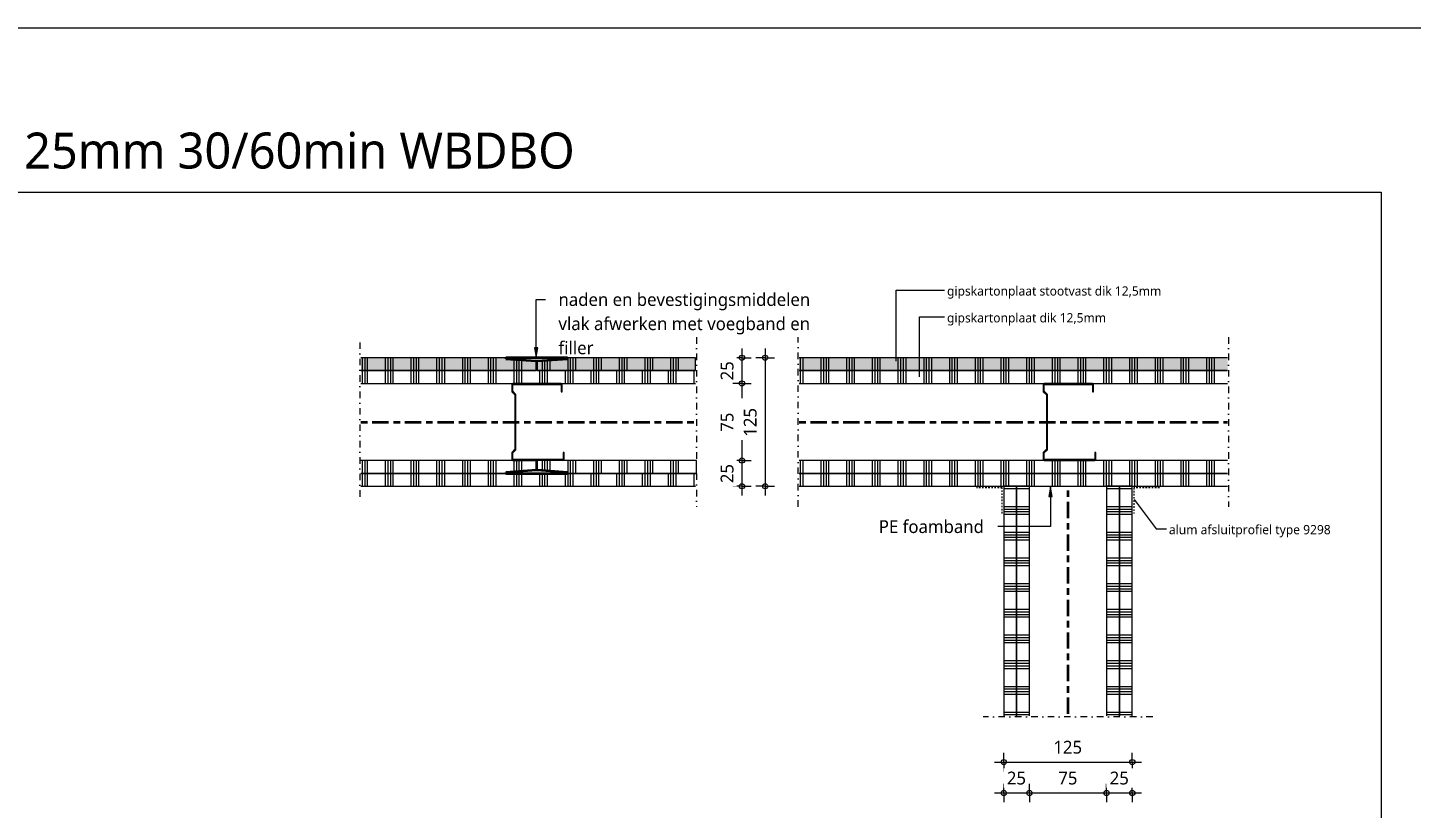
# Model space of a CAD drawing. Header units: millimetres. Extents: x -617 to 12931, y -7813 to -1363.
# Drawn here: x 144 to 1490, y -3608 to -2848 of the extents above; entities that cross this region are included whole.
import ezdxf

# ---------------------------------------------------------------- set-up
doc = ezdxf.new("R2010")
doc.units = ezdxf.units.MM
for name, pattern in [('Center', [31.75, 6.35, -4.7625, 15.875, -4.7625]), ('Dash dot', [15.875, 6.35, -4.7625, 0, -4.7625]), ('Streep 1_5', [3, 1.5, -1.5])]:
    doc.linetypes.add(name, pattern=pattern)
for name, color, linetype, lineweight in [('A-ANNO-DIMS', 211, 'Continuous', 13), ('A-ANNO-DIMS-5', 211, 'Continuous', 13), ('A-ANNO-IDEN', 131, 'Continuous', 18), ('A-DETL', 90, 'Continuous', 13), ('A-DETL-CNTR', 5, 'Center', 35), ('A-DETL-GENF', 92, 'Continuous', 18), ('G-ANNO-TEXT', 231, 'Continuous', 13)]:
    doc.layers.add(name, color=color, linetype=linetype, lineweight=lineweight)
doc.styles.add('Segoe UI_2', font='segoeui.ttf', dxfattribs={"height": 9})
doc.styles.add('Segoe UI_3', font='segoeui.ttf', dxfattribs={"height": 12.5})
doc.styles.add('Segoe UI_6', font='segoeui.ttf', dxfattribs={"height": 35})
doc.dimstyles.new('2_5_mm', dxfattribs={"dimscale": 304.8, "dimtxt": 13.092049, "dimasz": 0.016404, "dimexe": 0.029528, "dimexo": 0.0625, "dimgap": 0.014764, "dimtad": 1, "dimdec": 0, "dimzin": 0, "dimdsep": 46, "dimtxsty": 'Segoe UI_3', "dimblk1": 'DOTBLANK', "dimblk2": 'DOTBLANK', "dimsah": 1, "dimcen": 0.09, "dimdle": 0.029528, "dimazin": 0, "dimtfac": 1, "dimtdec": 4, "dimtix": 1, "dimtmove": 0, "dimatfit": 3, "dimfxl": 0.029528, "dimfxlon": 1, "dimtvp": 1, "dimtfill": 1, "dimtolj": 1, "dimtzin": 0, "dimarcsym": 2})

# ---------------------------------------------------------------- blocks, each defined once
blk = doc.blocks.new('40  gipsplaat - D12_5-2957463-22_1 Principedetails metalstud')
at = {"layer": 'A-DETL-GENF', "lineweight": 13}
h = blk.add_hatch(dxfattribs=at)
h.set_pattern_fill('FP_85', color=256, style=0, pattern_type=2)
h.set_pattern_definition([(90, (-457.457, 3194.31), (-25, 1e-15), []), (90, (-454.957, 3194.31), (-25, 1e-15), []), (90, (-452.457, 3194.31), (-25, 1e-15), []), (90, (-449.957, 3194.31), (-25, 1e-15), [])])
h.paths.add_polyline_path([(1, 0), (326.5, 0), (326.5, 12.5), (1, 12.5)])
at = {"layer": 'A-DETL-GENF'}
for p, q in [((171.5, 12.5), (1, 12.5)), ((1, 0), (148.7, 0)), ((1, 0), (148.7, 0)), ((148.7, 0), (187.7, 0)), ((172.5, 12.5), (171.5, 12.5)), ((172.5, 12.5), (171.5, 12.5)), ((326.4, 12.5), (172.5, 12.5)), ((187.7, 0), (195.7, 0)), ((195.7, 0), (326.5, 0)), ((195.7, 0), (326.5, 0)), ((326.5, 12.5), (326.4, 12.5)), ((326.5, 12.5), (326.4, 12.5))]:
    blk.add_line(p, q, dxfattribs=at)
blk = doc.blocks.new('40  gipsplaat - stootvast D12_5-2957464-22_1 Principedetails metalstud')
at = {"layer": 'A-DETL-GENF'}
blk.add_hatch(color=256, dxfattribs=at).paths.add_polyline_path([(1, 0), (171.5, 0), (171.5, 9.5), (142, 11.5), (142, 12.5), (1, 12.5), (1, 9.5)])
at = {"layer": 'A-DETL-GENF', "lineweight": 13}
h = blk.add_hatch(dxfattribs=at)
h.set_pattern_fill('FP_86', color=256, style=0, pattern_type=2)
h.set_pattern_definition([(90, (-457.457, 3181.81), (-25, 1e-15), []), (90, (-454.957, 3181.81), (-25, 1e-15), []), (90, (-452.457, 3181.81), (-25, 1e-15), []), (90, (-449.957, 3181.81), (-25, 1e-15), [])])
h.paths.add_polyline_path([(1, 0), (171.5, 0), (171.5, 9.5), (142, 11.5), (142, 12.5), (1, 12.5), (1, 9.5)])
at = {"layer": 'A-DETL-GENF'}
for p, q in [((142, 12.5), (1, 12.5)), ((142, 12.5), (1, 12.5)), ((1, 0), (171.5, 0)), ((1, 0), (171.5, 0)), ((171.5, 0), (171.5, 9.5)), ((171.5, 0), (171.5, 9.5))]:
    blk.add_line(p, q, dxfattribs=at)
blk = doc.blocks.new('40  gipsplaat - D12_5-2957465-22_1 Principedetails metalstud')
at = {"layer": 'A-DETL-GENF', "lineweight": 13}
h = blk.add_hatch(dxfattribs=at)
h.set_pattern_fill('FP_87', color=256, style=0, pattern_type=2)
h.set_pattern_definition([(90, (-457.457, 3269.31), (-25, 1e-15), []), (90, (-454.957, 3269.31), (-25, 1e-15), []), (90, (-452.457, 3269.31), (-25, 1e-15), []), (90, (-449.957, 3269.31), (-25, 1e-15), [])])
h.paths.add_polyline_path([(1, -12.5), (142, -12.5), (142, -11.5), (171.5, -9.5), (171.5, 0), (1, 0), (1, -9.5)])
at = {"layer": 'A-DETL-GENF'}
for p, q in [((148.75, 0), (1, 0)), ((148.75, 0), (1, 0)), ((171.5, 0), (148.75, 0)), ((171.5, -9.5), (171.5, 0)), ((171.5, -9.5), (171.5, 0)), ((1, -12.5), (142, -12.5)), ((142, -12.5), (171.5, -12.5))]:
    blk.add_line(p, q, dxfattribs=at)
blk = doc.blocks.new('40  gipsplaat - D12_5-2957466-22_1 Principedetails metalstud')
at = {"layer": 'A-DETL-GENF', "lineweight": 13}
h = blk.add_hatch(dxfattribs=at)
h.set_pattern_fill('FP_88', color=256, style=0, pattern_type=2)
h.set_pattern_definition([(90, (-457.457, 3281.81), (-25, 1e-15), []), (90, (-454.957, 3281.81), (-25, 1e-15), []), (90, (-452.457, 3281.81), (-25, 1e-15), []), (90, (-449.957, 3281.81), (-25, 1e-15), [])])
h.paths.add_polyline_path([(1, -12.5), (326.5, -12.5), (326.5, 0), (1, 0)])
at = {"layer": 'A-DETL-GENF'}
for p, q in [((142, 0), (1, 0)), ((142, 0), (1, 0)), ((172.5, 0), (142, 0)), ((202, 0), (172.5, 0)), ((326.5, 0), (202, 0)), ((1, -12.5), (326.5, -12.5)), ((1, -12.5), (326.5, -12.5))]:
    blk.add_line(p, q, dxfattribs=at)
blk = doc.blocks.new('40  gipsplaat - D12_5-V73-22_1 Principedetails metalstud')
at = {"layer": 'A-DETL-GENF', "lineweight": 13}
h = blk.add_hatch(dxfattribs=at)
h.set_pattern_fill('FP_97', color=256, style=0, pattern_type=2)
h.set_pattern_definition([(90, (-883.775, 3194.31), (-25, 1e-15), []), (90, (-881.275, 3194.31), (-25, 1e-15), []), (90, (-878.775, 3194.31), (-25, 1e-15), []), (90, (-876.275, 3194.31), (-25, 1e-15), [])])
h.paths.add_polyline_path([(1, 0), (417.7, 0), (417.7, 12.5), (1, 12.5)])
at = {"layer": 'A-DETL-GENF'}
for p, q in [((417.7, 12.5), (1, 12.5)), ((1, 0), (239.4, 0)), ((1, 0), (239.4, 0)), ((239.4, 0), (278.4, 0)), ((278.4, 0), (286.4, 0)), ((286.4, 0), (417.7, 0)), ((286.4, 0), (417.7, 0))]:
    blk.add_line(p, q, dxfattribs=at)
blk = doc.blocks.new('40  gipsplaat - stootvast D12_5-V74-22_1 Principedetails metalstud')
at = {"layer": 'A-DETL-GENF'}
blk.add_hatch(color=256, dxfattribs=at).paths.add_polyline_path([(1, 0), (417.7, 0), (417.7, 12.5), (1, 12.5)])
at = {"layer": 'A-DETL-GENF', "lineweight": 13}
h = blk.add_hatch(dxfattribs=at)
h.set_pattern_fill('FP_98', color=256, style=0, pattern_type=2)
h.set_pattern_definition([(90, (-883.775, 3181.81), (-25, 1e-15), []), (90, (-881.275, 3181.81), (-25, 1e-15), []), (90, (-878.775, 3181.81), (-25, 1e-15), []), (90, (-876.275, 3181.81), (-25, 1e-15), [])])
h.paths.add_polyline_path([(1, 0), (417.7, 0), (417.7, 12.5), (1, 12.5)])
at = {"layer": 'A-DETL-GENF'}
for p, q in [((417.7, 12.5), (1, 12.5)), ((417.7, 12.5), (1, 12.5)), ((1, 0), (417.7, 0)), ((1, 0), (417.7, 0))]:
    blk.add_line(p, q, dxfattribs=at)
blk = doc.blocks.new('40  gipsplaat - D12_5-V75-22_1 Principedetails metalstud')
at = {"layer": 'A-DETL-GENF', "lineweight": 13}
h = blk.add_hatch(dxfattribs=at)
h.set_pattern_fill('FP_99', color=256, style=0, pattern_type=2)
h.set_pattern_definition([(90, (-883.775, 3281.81), (-25, 1e-15), []), (90, (-881.275, 3281.81), (-25, 1e-15), []), (90, (-878.775, 3281.81), (-25, 1e-15), []), (90, (-876.275, 3281.81), (-25, 1e-15), [])])
h.paths.add_polyline_path([(278.4, 0), (417.7, 0), (417.7, 12.5), (1, 12.5), (1, 0), (239.4, 0)])
at = {"layer": 'A-DETL-GENF'}
for p, q in [((239.4, 12.5), (1, 12.5)), ((239.4, 12.5), (1, 12.5)), ((1, 0), (417.7, 0)), ((278.4, 12.5), (239.4, 12.5)), ((288.4, 12.5), (278.4, 12.5)), ((417.7, 12.5), (288.4, 12.5)), ((417.7, 12.5), (288.4, 12.5))]:
    blk.add_line(p, q, dxfattribs=at)
blk = doc.blocks.new('40  gipsplaat - D12_5-V76-22_1 Principedetails metalstud')
at = {"layer": 'A-DETL-GENF', "lineweight": 13}
h = blk.add_hatch(dxfattribs=at)
h.set_pattern_fill('FP_100', color=256, style=0, pattern_type=2)
h.set_pattern_definition([(90, (-883.775, 3294.31), (-25, 1e-15), []), (90, (-881.275, 3294.31), (-25, 1e-15), []), (90, (-878.775, 3294.31), (-25, 1e-15), []), (90, (-876.275, 3294.31), (-25, 1e-15), [])])
h.paths.add_polyline_path([(199.9, 0), (417.7, 0), (417.7, 12.5), (1, 12.5), (1, 0), (26.1, 0)])
at = {"layer": 'A-DETL-GENF'}
for p, q in [((417.7, 12.5), (1, 12.5)), ((417.7, 12.5), (1, 12.5)), ((1, 0), (199.9, 0)), ((1, 0), (199.9, 0)), ((199.9, 0), (224.9, 0)), ((224.9, 0), (299.9, 0)), ((224.9, 0), (299.9, 0)), ((299.9, 0), (324.9, 0)), ((324.9, 0), (417.7, 0)), ((324.9, 0), (417.7, 0))]:
    blk.add_line(p, q, dxfattribs=at)
blk = doc.blocks.new('22 metalstud profiel - 75 mm vert-4394541-22_1 Principedetails metalstud')
at = {"layer": 'A-DETL-GENF'}
blk.add_hatch(color=256, dxfattribs=at).paths.add_polyline_path([(29.5, 0), (26.5, -3), (-26.5, -3), (-29.5, 0), (-36.5, 0), (-37.5, -1), (-37.5, -50), (-36.5, -51), (-29.5, -51), (-29.5, -50), (-36.5, -50), (-36.5, -1), (-29.9, -1), (-26.9, -4), (26.9, -4), (29.9, -1), (36.5, -1), (36.5, -48), (29.5, -48), (29.5, -49), (36.5, -49), (37.5, -48), (37.5, -1), (36.5, 0)])
for p, q in [((-36.5, 0), (-37.5, -1)), ((-29.5, 0), (-36.5, 0)), ((-26.5, -3), (-29.5, 0)), ((29.5, 0), (26.5, -3)), ((36.5, 0), (29.5, 0)), ((37.5, -1), (36.5, 0)), ((-37.5, -1), (-37.5, -50)), ((-36.5, -50), (-36.5, -1)), ((-36.5, -1), (-29.9, -1)), ((-29.9, -1), (-26.9, -4)), ((-26.9, -4), (26.9, -4)), ((26.5, -3), (-26.5, -3)), ((26.9, -4), (29.9, -1)), ((29.9, -1), (36.5, -1)), ((36.5, -1), (36.5, -48)), ((37.5, -48), (37.5, -1)), ((-37.5, -50), (-36.5, -51)), ((-29.5, -50), (-36.5, -50)), ((-36.5, -51), (-29.5, -51)), ((-29.5, -51), (-29.5, -50)), ((36.5, -48), (29.5, -48)), ((29.5, -48), (29.5, -49)), ((29.5, -49), (36.5, -49)), ((36.5, -49), (37.5, -48))]:
    blk.add_line(p, q, dxfattribs=at)
blk = doc.blocks.new('40  gipsplaat - D12_5-V77-22_1 Principedetails metalstud')
at = {"layer": 'A-DETL-GENF', "lineweight": 13}
h = blk.add_hatch(dxfattribs=at)
h.set_pattern_fill('FP_101', color=256, style=0, pattern_type=2)
h.set_pattern_definition([(270, (3528.536, 1206.207), (25, 1e-15), []), (270, (3531.036, 1206.207), (25, 1e-15), []), (270, (3533.536, 1206.207), (25, 1e-15), []), (270, (3536.036, 1206.207), (25, 1e-15), [])])
h.paths.add_polyline_path([(1, 0), (224.2, 0), (224.2, 12.5), (1, 12.5)])
at = {"layer": 'A-DETL-GENF'}
for p, q in [((224.2, 12.5), (1, 12.5)), ((224.2, 12.5), (1, 12.5)), ((1, 0), (224.2, 0)), ((224.2, 0), (224.2, 12.5)), ((224.2, 0), (224.2, 12.5))]:
    blk.add_line(p, q, dxfattribs=at)
blk = doc.blocks.new('40  gipsplaat - D12_5-V78-22_1 Principedetails metalstud')
at = {"layer": 'A-DETL-GENF', "lineweight": 13}
h = blk.add_hatch(dxfattribs=at)
h.set_pattern_fill('FP_102', color=256, style=0, pattern_type=2)
h.set_pattern_definition([(270, (3528.536, 1218.707), (25, 1e-15), []), (270, (3531.036, 1218.707), (25, 1e-15), []), (270, (3533.536, 1218.707), (25, 1e-15), []), (270, (3536.036, 1218.707), (25, 1e-15), [])])
h.paths.add_polyline_path([(1, 0), (224.2, 0), (224.2, 12.5), (1, 12.5)])
at = {"layer": 'A-DETL-GENF'}
for p, q in [((224.2, 12.5), (1, 12.5)), ((224.2, 12.5), (1, 12.5)), ((1, 0), (224.2, 0)), ((1, 0), (224.2, 0)), ((224.2, 0), (224.2, 12.5)), ((224.2, 0), (224.2, 12.5))]:
    blk.add_line(p, q, dxfattribs=at)
blk = doc.blocks.new('40  gipsplaat - D12_5-V79-22_1 Principedetails metalstud')
at = {"layer": 'A-DETL-GENF', "lineweight": 13}
h = blk.add_hatch(dxfattribs=at)
h.set_pattern_fill('FP_103', color=256, style=0, pattern_type=2)
h.set_pattern_definition([(270, (3528.536, 1106.207), (25, 1e-15), []), (270, (3531.036, 1106.207), (25, 1e-15), []), (270, (3533.536, 1106.207), (25, 1e-15), []), (270, (3536.036, 1106.207), (25, 1e-15), [])])
h.paths.add_polyline_path([(1, -12.5), (224.2, -12.5), (224.2, 0), (1, 0)])
at = {"layer": 'A-DETL-GENF'}
for p, q in [((224.2, 0), (1, 0)), ((224.2, -12.5), (224.2, 0)), ((224.2, -12.5), (224.2, 0)), ((1, -12.5), (224.2, -12.5)), ((1, -12.5), (224.2, -12.5))]:
    blk.add_line(p, q, dxfattribs=at)
blk = doc.blocks.new('40  gipsplaat - D12_5-V80-22_1 Principedetails metalstud')
at = {"layer": 'A-DETL-GENF', "lineweight": 13}
h = blk.add_hatch(dxfattribs=at)
h.set_pattern_fill('FP_104', color=256, style=0, pattern_type=2)
h.set_pattern_definition([(270, (3528.536, 1093.707), (25, 1e-15), []), (270, (3531.036, 1093.707), (25, 1e-15), []), (270, (3533.536, 1093.707), (25, 1e-15), []), (270, (3536.036, 1093.707), (25, 1e-15), [])])
h.paths.add_polyline_path([(1, -12.5), (224.2, -12.5), (224.2, 0), (1, 0)])
at = {"layer": 'A-DETL-GENF'}
for p, q in [((224.2, 0), (1, 0)), ((224.2, 0), (1, 0)), ((224.2, -12.5), (224.2, 0)), ((224.2, -12.5), (224.2, 0)), ((1, -12.5), (224.2, -12.5)), ((1, -12.5), (224.2, -12.5))]:
    blk.add_line(p, q, dxfattribs=at)
blk = doc.blocks.new('22 metalstud profiel - 75 mm vert-V10-22_1 Principedetails metalstud')
at = {"layer": 'A-DETL-GENF'}
blk.add_hatch(color=256, dxfattribs=at).paths.add_polyline_path([(-37.5, -50), (-36.5, -51), (-29.5, -51), (-29.5, -50), (-36.5, -50), (-36.5, -1), (-29.9, -1), (-26.9, -4), (26.9, -4), (29.9, -1), (36.5, -1), (36.5, -48), (29.5, -48), (29.5, -49), (36.5, -49), (37.5, -48), (37.5, -1), (36.5, 0), (29.5, 0), (26.5, -3), (-26.5, -3), (-29.5, 0), (-36.5, 0), (-37.5, -1), (-37.5, -24.8)])
for p, q in [((-36.5, 0), (-37.5, -1)), ((-29.5, 0), (-36.5, 0)), ((-26.5, -3), (-29.5, 0)), ((29.5, 0), (26.5, -3)), ((36.5, 0), (29.5, 0)), ((37.5, -1), (36.5, 0)), ((-37.5, -1), (-37.5, -24.8)), ((-36.5, -50), (-36.5, -1)), ((-36.5, -1), (-29.9, -1)), ((-29.9, -1), (-26.9, -4)), ((-26.9, -4), (26.9, -4)), ((26.5, -3), (-26.5, -3)), ((26.9, -4), (29.9, -1)), ((29.9, -1), (36.5, -1)), ((36.5, -1), (36.5, -48)), ((37.5, -48), (37.5, -1)), ((-37.5, -50), (-36.5, -51)), ((-29.5, -50), (-36.5, -50)), ((-36.5, -51), (-29.5, -51)), ((-29.5, -51), (-29.5, -50)), ((36.5, -48), (29.5, -48)), ((29.5, -48), (29.5, -49)), ((29.5, -49), (36.5, -49)), ((36.5, -49), (37.5, -48))]:
    blk.add_line(p, q, dxfattribs=at)
blk = doc.blocks.new('00 afbreeklijn 1 s l - Type 1-2338396-22_1 Principedetails metalstud')
at = {"layer": 'A-DETL-GENF', "linetype": 'Dash dot'}
for p, q in [((12.5, 0), (-20, 0)), ((145, 0), (25, 0))]:
    blk.add_line(p, q, dxfattribs=at)
blk = doc.blocks.new('00 afbreeklijn 1 s l - Type 1-V18-22_1 Principedetails metalstud')
at = {"layer": 'A-DETL-GENF', "linetype": 'Dash dot'}
blk.add_line((145, 0), (-20, 0), dxfattribs=at)
blk = doc.blocks.new('40  gipsplaat - stootvast D12_5-V91-22_1 Principedetails metalstud')
at = {"layer": 'A-DETL-GENF'}
blk.add_hatch(color=256, dxfattribs=at).paths.add_polyline_path([(153.9, 0), (153.9, 12.5), (29.5, 12.5), (29.5, 11.5), (0, 9.5), (0, 0), (29.5, 0)])
at = {"layer": 'A-DETL-GENF', "lineweight": 13}
h = blk.add_hatch(dxfattribs=at)
h.set_pattern_fill('FP_117', color=256, style=0, pattern_type=2)
h.set_pattern_definition([(90, (-629.957, 3181.81), (-25, 1e-15), []), (90, (-627.457, 3181.81), (-25, 1e-15), []), (90, (-624.957, 3181.81), (-25, 1e-15), []), (90, (-622.457, 3181.81), (-25, 1e-15), [])])
h.paths.add_polyline_path([(153.9, 0), (153.9, 12.5), (29.5, 12.5), (29.5, 11.5), (0, 9.5), (0, 0), (29.5, 0)])
at = {"layer": 'A-DETL-GENF'}
for p, q in [((0, 9.5), (0, 0)), ((0, 9.5), (0, 0)), ((0, 0), (153.9, 0)), ((0, 0), (153.9, 0)), ((153.9, 12.5), (29.5, 12.5)), ((153.9, 12.5), (29.5, 12.5)), ((153.9, 0), (153.9, 12.5)), ((153.9, 0), (153.9, 12.5))]:
    blk.add_line(p, q, dxfattribs=at)
blk = doc.blocks.new('40  gipsplaat - D12_5-V92-22_1 Principedetails metalstud')
at = {"layer": 'A-DETL-GENF', "lineweight": 13}
h = blk.add_hatch(dxfattribs=at)
h.set_pattern_fill('FP_118', color=256, style=0, pattern_type=2)
h.set_pattern_definition([(90, (-629.957, 3281.81), (-25, 1e-15), []), (90, (-627.457, 3281.81), (-25, 1e-15), []), (90, (-624.957, 3281.81), (-25, 1e-15), []), (90, (-622.457, 3281.81), (-25, 1e-15), [])])
h.paths.add_polyline_path([(29.5, 0), (155, 0), (155, 12.5), (0, 12.5), (0, 3), (29.5, 1)])
at = {"layer": 'A-DETL-GENF'}
for p, q in [((155, 12.5), (0, 12.5)), ((0, 12.5), (0, 3)), ((155, 12.5), (0, 12.5)), ((0, 12.5), (0, 3)), ((29.5, 0), (155, 0)), ((29.5, 0), (155, 0)), ((155, 0), (155, 12.5)), ((155, 0), (155, 12.5))]:
    blk.add_line(p, q, dxfattribs=at)
blk = doc.blocks.new('42 voegband - 42 DI voegband s e-2057820-22_1 Principedetails metalstud')
at = {"layer": 'A-DETL-GENF', "linetype": 'Streep 1_5'}
for p, q in [((-1.5, -1.5), (-26.5, -1.5)), ((-1.5, -26.5), (-1.5, -1.5))]:
    blk.add_line(p, q, dxfattribs=at)
blk = doc.blocks.new('00 Afbreeklijn 0 s l - Type 1-2130516-22_1 Principedetails metalstud')
at = {"layer": 'A-DETL-GENF', "linetype": 'Dash dot'}
blk.add_line((140, 0), (-15, 0), dxfattribs=at)
blk = doc.blocks.new('DIMBLOCK41-22_1 Principedetails metalstud')
at = {"layer": 'A-ANNO-DIMS-5'}
for p, q in [((839.2, -3160.3), (839.2, -3194.3)), ((839.2, -3169.3), (830.2, -3169.3)), ((839.2, -3169.3), (848.2, -3169.3)), ((839.2, -3194.3), (830.2, -3194.3)), ((839.2, -3194.3), (848.2, -3194.3))]:
    blk.add_line(p, q, dxfattribs=at)
for centre in [(839.2, -3169.3), (839.2, -3194.3)]:
    blk.add_circle(centre, 2.5, dxfattribs=at)
at = {"layer": 'A-ANNO-DIMS-5', "color": 0, "insert": (818.4, -3191.3), "char_height": 12.5, "width": 22.852, "attachment_point": 1, "rotation": 90, "line_spacing_factor": 1.142579, "style": 'Segoe UI_3', "bg_fill": 3, "box_fill_scale": 1.25, "bg_fill_color": 9, "bg_fill_true_color": 13158600, "bg_fill_transparency": 0}
blk.add_mtext('25', dxfattribs=at)
blk = doc.blocks.new('_DotBlank')
at = {"color": 0, "linetype": 'ByBlock', "lineweight": -2}
blk.add_line((-0.5, 0), (-1, 0), dxfattribs=at)
blk.add_circle((0, 0), 0.5, dxfattribs=at)
blk = doc.blocks.new('DIMBLOCK42-22_1 Principedetails metalstud')
at = {"layer": 'A-ANNO-DIMS-5'}
for p, q in [((839.2, -3194.3), (830.2, -3194.3)), ((839.2, -3194.3), (839.2, -3269.3)), ((839.2, -3194.3), (848.2, -3194.3)), ((839.2, -3269.3), (830.2, -3269.3)), ((839.2, -3269.3), (848.2, -3269.3))]:
    blk.add_line(p, q, dxfattribs=at)
for centre in [(839.2, -3194.3), (839.2, -3269.3)]:
    blk.add_circle(centre, 2.5, dxfattribs=at)
at = {"layer": 'A-ANNO-DIMS-5', "color": 0, "insert": (818.4, -3241.3), "char_height": 12.5, "width": 22.852, "attachment_point": 1, "rotation": 90, "line_spacing_factor": 1.142579, "style": 'Segoe UI_3', "bg_fill": 3, "box_fill_scale": 1.25, "bg_fill_color": 9, "bg_fill_true_color": 13158600, "bg_fill_transparency": 0}
blk.add_mtext('75', dxfattribs=at)
blk = doc.blocks.new('DIMBLOCK43-22_1 Principedetails metalstud')
at = {"layer": 'A-ANNO-DIMS-5'}
for p, q in [((839.2, -3269.3), (830.2, -3269.3)), ((839.2, -3269.3), (839.2, -3303.3)), ((839.2, -3269.3), (848.2, -3269.3)), ((839.2, -3294.3), (830.2, -3294.3)), ((839.2, -3294.3), (848.2, -3294.3))]:
    blk.add_line(p, q, dxfattribs=at)
for centre in [(839.2, -3269.3), (839.2, -3294.3)]:
    blk.add_circle(centre, 2.5, dxfattribs=at)
at = {"layer": 'A-ANNO-DIMS-5', "color": 0, "insert": (818.4, -3291.3), "char_height": 12.5, "width": 22.852, "attachment_point": 1, "rotation": 90, "line_spacing_factor": 1.142579, "style": 'Segoe UI_3', "bg_fill": 3, "box_fill_scale": 1.25, "bg_fill_color": 9, "bg_fill_true_color": 13158600, "bg_fill_transparency": 0}
blk.add_mtext('25', dxfattribs=at)
blk = doc.blocks.new('DIMBLOCK44-22_1 Principedetails metalstud')
at = {"layer": 'A-ANNO-DIMS-5'}
for p, q in [((861.7, -3160.3), (861.7, -3303.3)), ((861.7, -3169.3), (852.7, -3169.3)), ((861.7, -3169.3), (870.7, -3169.3)), ((861.7, -3294.3), (852.7, -3294.3)), ((861.7, -3294.3), (870.7, -3294.3))]:
    blk.add_line(p, q, dxfattribs=at)
for centre in [(861.7, -3169.3), (861.7, -3294.3)]:
    blk.add_circle(centre, 2.5, dxfattribs=at)
at = {"layer": 'A-ANNO-DIMS-5', "color": 0, "insert": (840.9, -3246.1), "char_height": 12.5, "width": 34.277, "attachment_point": 1, "rotation": 90, "line_spacing_factor": 1.142579, "style": 'Segoe UI_3', "bg_fill": 3, "box_fill_scale": 1.25, "bg_fill_color": 9, "bg_fill_true_color": 13158600, "bg_fill_transparency": 0}
blk.add_mtext('125', dxfattribs=at)
blk = doc.blocks.new('DIMBLOCK49-22_1 Principedetails metalstud')
at = {"layer": 'A-ANNO-DIMS-5'}
for p, q in [((1084.8, -3562.7), (1227.8, -3562.7)), ((1093.8, -3562.7), (1093.8, -3553.7)), ((1093.8, -3562.7), (1093.8, -3571.7)), ((1218.8, -3562.7), (1218.8, -3553.7)), ((1218.8, -3562.7), (1218.8, -3571.7))]:
    blk.add_line(p, q, dxfattribs=at)
for centre in [(1093.8, -3562.7), (1218.8, -3562.7)]:
    blk.add_circle(centre, 2.5, dxfattribs=at)
at = {"layer": 'A-ANNO-DIMS-5', "color": 0, "insert": (1142, -3541.9), "char_height": 12.5, "width": 34.277, "attachment_point": 1, "line_spacing_factor": 1.142579, "style": 'Segoe UI_3', "bg_fill": 3, "box_fill_scale": 1.25, "bg_fill_color": 9, "bg_fill_true_color": 13158600, "bg_fill_transparency": 0}
blk.add_mtext('125', dxfattribs=at)
blk = doc.blocks.new('DIMBLOCK50-22_1 Principedetails metalstud')
at = {"layer": 'A-ANNO-DIMS-5'}
for p, q in [((1084.8, -3592.7), (1118.8, -3592.7)), ((1093.8, -3592.7), (1093.8, -3583.7)), ((1093.8, -3592.7), (1093.8, -3601.7)), ((1118.8, -3592.7), (1118.8, -3583.7)), ((1118.8, -3592.7), (1118.8, -3601.7))]:
    blk.add_line(p, q, dxfattribs=at)
for centre in [(1093.8, -3592.7), (1118.8, -3592.7)]:
    blk.add_circle(centre, 2.5, dxfattribs=at)
at = {"layer": 'A-ANNO-DIMS-5', "color": 0, "insert": (1096.8, -3571.9), "char_height": 12.5, "width": 22.852, "attachment_point": 1, "line_spacing_factor": 1.142579, "style": 'Segoe UI_3', "bg_fill": 3, "box_fill_scale": 1.25, "bg_fill_color": 9, "bg_fill_true_color": 13158600, "bg_fill_transparency": 0}
blk.add_mtext('25', dxfattribs=at)
blk = doc.blocks.new('DIMBLOCK51-22_1 Principedetails metalstud')
at = {"layer": 'A-ANNO-DIMS-5'}
for p, q in [((1118.8, -3592.7), (1118.8, -3583.7)), ((1118.8, -3592.7), (1193.8, -3592.7)), ((1118.8, -3592.7), (1118.8, -3601.7)), ((1193.8, -3592.7), (1193.8, -3583.7)), ((1193.8, -3592.7), (1193.8, -3601.7))]:
    blk.add_line(p, q, dxfattribs=at)
for centre in [(1118.8, -3592.7), (1193.8, -3592.7)]:
    blk.add_circle(centre, 2.5, dxfattribs=at)
at = {"layer": 'A-ANNO-DIMS-5', "color": 0, "insert": (1146.8, -3571.9), "char_height": 12.5, "width": 22.852, "attachment_point": 1, "line_spacing_factor": 1.142579, "style": 'Segoe UI_3', "bg_fill": 3, "box_fill_scale": 1.25, "bg_fill_color": 9, "bg_fill_true_color": 13158600, "bg_fill_transparency": 0}
blk.add_mtext('75', dxfattribs=at)
blk = doc.blocks.new('DIMBLOCK52-22_1 Principedetails metalstud')
at = {"layer": 'A-ANNO-DIMS-5'}
for p, q in [((1193.8, -3592.7), (1193.8, -3583.7)), ((1193.8, -3592.7), (1227.8, -3592.7)), ((1193.8, -3592.7), (1193.8, -3601.7)), ((1218.8, -3592.7), (1218.8, -3583.7)), ((1218.8, -3592.7), (1218.8, -3601.7))]:
    blk.add_line(p, q, dxfattribs=at)
for centre in [(1193.8, -3592.7), (1218.8, -3592.7)]:
    blk.add_circle(centre, 2.5, dxfattribs=at)
at = {"layer": 'A-ANNO-DIMS-5', "color": 0, "insert": (1196.8, -3571.9), "char_height": 12.5, "width": 22.852, "attachment_point": 1, "line_spacing_factor": 1.142579, "style": 'Segoe UI_3', "bg_fill": 3, "box_fill_scale": 1.25, "bg_fill_color": 9, "bg_fill_true_color": 13158600, "bg_fill_transparency": 0}
blk.add_mtext('25', dxfattribs=at)

msp = doc.modelspace()

# ---------------------------------------------------------------- hatches: boundary and pattern name
at = {"layer": 'G-ANNO-TEXT'}
for points in [[(639, -3168.7), (640.5, -3159.7), (637.4, -3159.7)], [(1139.2, -3295.3), (1137.6, -3304.3), (1140.8, -3304.3)]]:
    msp.add_hatch(color=7, dxfattribs=at).paths.add_polyline_path(points)

# ---------------------------------------------------------------- linework, layer by layer
at = {"layer": 'A-ANNO-IDEN'}
for p, q in [((989.3, -3103.5), (1038.6, -3103.5)), ((989.3, -3172.6), (989.3, -3103.5)), ((1011.8, -3129.6), (1038.6, -3129.6)), ((1011.8, -3187.8), (1011.8, -3129.6)), ((1220.5, -3307.3), (1242, -3335.7)), ((1242, -3335.7), (1254.4, -3335.7))]:
    msp.add_line(p, q, dxfattribs=at)
at = {"layer": 'A-DETL', "lineweight": 18}
for p, q in [((-589.3, -2848.2), (3610.7, -2848.2)), ((-539.3, -3008.2), (1460.7, -3008.2)), ((1460.7, -3008.2), (1460.7, -4283.2))]:
    msp.add_line(p, q, dxfattribs=at)
at = {"layer": 'A-DETL', "lineweight": 35}
for p, q in [((669.5, -3169.3), (609.5, -3169.3)), ((609.5, -3169.3), (609.5, -3170.3)), ((609.5, -3170.3), (639, -3172.3)), ((639, -3172.3), (640, -3172.3)), ((640, -3172.3), (669.5, -3170.3)), ((669.5, -3170.3), (669.5, -3169.3)), ((639, -3278.8), (609.5, -3280.8)), ((609.5, -3280.8), (609.5, -3281.8)), ((609.5, -3281.8), (669.5, -3281.8)), ((640, -3278.8), (639, -3278.8)), ((669.5, -3280.8), (640, -3278.8)), ((669.5, -3281.8), (669.5, -3280.8))]:
    msp.add_line(p, q, dxfattribs=at)
at = {"layer": 'A-DETL-CNTR'}
for p, q in [((468.5, -3231.8), (794, -3231.8)), ((894.8, -3231.8), (1311.5, -3231.8)), ((1156.2, -3298.3), (1156.2, -3517.5))]:
    msp.add_line(p, q, dxfattribs=at)
at = {"layer": 'G-ANNO-TEXT', "color": 250}
for p, q in [((639, -3112.7), (648.2, -3112.7)), ((639, -3168.7), (639, -3112.7)), ((640.5, -3159.7), (637.4, -3159.7)), ((637.4, -3159.7), (639, -3168.7)), ((639, -3168.7), (640.5, -3159.7)), ((1139.2, -3295.3), (1137.6, -3304.3)), ((1140.8, -3304.3), (1139.2, -3295.3)), ((1139.2, -3295.3), (1139.2, -3333.5)), ((1137.6, -3304.3), (1140.8, -3304.3)), ((1088.3, -3333.5), (1088, -3333.5)), ((1139.2, -3333.5), (1088.3, -3333.5))]:
    msp.add_line(p, q, dxfattribs=at)

# ---------------------------------------------------------------- block references
at = {"layer": 'A-DETL-GENF', "linetype": 'Dash dot'}
for name, p, rotation in [('00 Afbreeklijn 0 s l - Type 1-2130516-22_1 Principedetails metalstud', (467.5, -3294.3), 89.99999999999991), ('00 afbreeklijn 1 s l - Type 1-2338396-22_1 Principedetails metalstud', (795, -3294.3), 89.99999999999991), ('00 afbreeklijn 1 s l - Type 1-V18-22_1 Principedetails metalstud', (893.8, -3169.3), 269.9999999999999), ('00 afbreeklijn 1 s l - Type 1-V18-22_1 Principedetails metalstud', (1312.5, -3294.3), 89.99999999999989)]:
    msp.add_blockref(name, p, dxfattribs=dict(at, rotation=rotation))
at = {"layer": 'A-DETL-GENF'}
for name, p in [('40  gipsplaat - stootvast D12_5-2957464-22_1 Principedetails metalstud', (467.5, -3181.8)), ('40  gipsplaat - stootvast D12_5-V91-22_1 Principedetails metalstud', (640, -3181.8)), ('40  gipsplaat - stootvast D12_5-V74-22_1 Principedetails metalstud', (893.8, -3181.8)), ('40  gipsplaat - D12_5-2957463-22_1 Principedetails metalstud', (467.5, -3194.3)), ('40  gipsplaat - D12_5-V73-22_1 Principedetails metalstud', (893.8, -3194.3)), ('40  gipsplaat - D12_5-2957465-22_1 Principedetails metalstud', (467.5, -3269.3)), ('40  gipsplaat - D12_5-V92-22_1 Principedetails metalstud', (640, -3281.8)), ('40  gipsplaat - D12_5-V75-22_1 Principedetails metalstud', (893.8, -3281.8)), ('40  gipsplaat - D12_5-2957466-22_1 Principedetails metalstud', (467.5, -3281.8)), ('40  gipsplaat - D12_5-V76-22_1 Principedetails metalstud', (893.8, -3294.3))]:
    msp.add_blockref(name, p, dxfattribs=at)
for name, p, rotation in [('22 metalstud profiel - 75 mm vert-V10-22_1 Principedetails metalstud', (615.2, -3231.8), 89.99999999999991), ('22 metalstud profiel - 75 mm vert-4394541-22_1 Principedetails metalstud', (1132.2, -3231.8), 89.99999999999991), ('40  gipsplaat - D12_5-V80-22_1 Principedetails metalstud', (1093.7, -3518.5), 90.00000000000014), ('40  gipsplaat - D12_5-V79-22_1 Principedetails metalstud', (1106.2, -3518.5), 90.00000000000014), ('40  gipsplaat - D12_5-V77-22_1 Principedetails metalstud', (1206.2, -3518.5), 89.99999999999984), ('40  gipsplaat - D12_5-V78-22_1 Principedetails metalstud', (1218.7, -3518.5), 89.99999999999984)]:
    msp.add_blockref(name, p, dxfattribs=dict(at, rotation=rotation))
at = {"layer": 'A-DETL-GENF', "linetype": 'Streep 1_5'}
msp.add_blockref('42 voegband - 42 DI voegband s e-2057820-22_1 Principedetails metalstud', (1093.7, -3294.3), dxfattribs=at)
at = {"layer": 'A-DETL-GENF', "linetype": 'Streep 1_5', "rotation": 89.99999999999955}
msp.add_blockref('42 voegband - 42 DI voegband s e-2057820-22_1 Principedetails metalstud', (1218.7, -3294.3), dxfattribs=at)
at = {"layer": 'A-DETL-GENF', "linetype": 'Dash dot'}
msp.add_blockref('00 afbreeklijn 1 s l - Type 1-V18-22_1 Principedetails metalstud', (1093.7, -3518.5), dxfattribs=at)

# ---------------------------------------------------------------- texts
at = {"layer": 'G-ANNO-TEXT', "color": 7, "attachment_point": 1}
for s, insert, char_height, width, style in [('gipskartonwand 125mm 30/60min WBDBO', (-245.1, -2950.2), 35, 1158.038, 'Segoe UI_6'), ('naden en bevestigingsmiddelen ', (660.7, -3106.4), 12.5, 305.042, 'Segoe UI_3'), ('vlak afwerken met voegband en ', (660.7, -3129.9), 12.5, 305.042, 'Segoe UI_3'), ('filler', (660.7, -3153.4), 12.5, 40.886, 'Segoe UI_3'), ('PE foamband', (972.3, -3327.3), 12.5, 125.063, 'Segoe UI_3')]:
    msp.add_mtext(s, dxfattribs=dict(at, insert=insert, char_height=char_height, width=width, style=style))

# ---------------------------------------------------------------- dimensions: what is measured, and where the dimension line sits
at = {"layer": 'A-ANNO-DIMS'}
dim = msp.add_linear_dim(base=(839.2, -3194.3), p1=(830.2, -3169.3), p2=(830.2, -3194.3), angle=90, dimstyle='2_5_mm', override={"dimpost": '<>', "dimfxl": 25}, dxfattribs=at)
dim.commit()
dim.dimension.update_dxf_attribs({"geometry": 'DIMBLOCK41-22_1 Principedetails metalstud', "text_midpoint": (828.2, -3181.8)})
dim = msp.add_linear_dim(base=(1218.8, -3562.7), p1=(1093.8, -3571.7), p2=(1218.8, -3571.7), dimstyle='2_5_mm', override={"dimpost": '<>', "dimfxl": 125}, dxfattribs=at)
dim.commit()
dim.dimension.update_dxf_attribs({"geometry": 'DIMBLOCK49-22_1 Principedetails metalstud', "text_midpoint": (1156.3, -3551.7)})

# ---------------------------------------------------------------- next in the draw order: texts
at = {"layer": 'A-ANNO-IDEN', "lineweight": 13, "char_height": 9, "attachment_point": 1, "style": 'Segoe UI_2', "bg_fill": 3, "box_fill_scale": 1.25, "bg_fill_color": 9, "bg_fill_true_color": 13158600, "bg_fill_transparency": 0}
for s, insert, width in [('gipskartonplaat stootvast dik 12,5mm', (1038.6, -3099.8), 267.764), ('gipskartonplaat dik 12,5mm', (1038.6, -3125.9), 198.818), ('alum afsluitprofiel type 9298', (1254.4, -3332), 203.629)]:
    msp.add_mtext(s, dxfattribs=dict(at, insert=insert, width=width))

# ---------------------------------------------------------------- next in the draw order: dimensions: what is measured, and where the dimension line sits
at = {"layer": 'A-ANNO-DIMS'}
dim = msp.add_linear_dim(base=(839.2, -3269.3), p1=(830.2, -3194.3), p2=(830.2, -3269.3), angle=90, dimstyle='2_5_mm', override={"dimpost": '<>', "dimfxl": 75}, dxfattribs=at)
dim.commit()
dim.dimension.update_dxf_attribs({"geometry": 'DIMBLOCK42-22_1 Principedetails metalstud', "text_midpoint": (828.3, -3231.8)})
dim = msp.add_linear_dim(base=(1118.8, -3592.7), p1=(1093.8, -3601.7), p2=(1118.8, -3601.7), dimstyle='2_5_mm', override={"dimpost": '<>', "dimfxl": 25}, dxfattribs=at)
dim.commit()
dim.dimension.update_dxf_attribs({"geometry": 'DIMBLOCK50-22_1 Principedetails metalstud', "text_midpoint": (1106.3, -3581.8)})

# ---------------------------------------------------------------- next in the draw order: dimensions: what is measured, and where the dimension line sits
dim = msp.add_linear_dim(base=(839.2, -3294.3), p1=(830.2, -3269.3), p2=(830.2, -3294.3), angle=90, dimstyle='2_5_mm', override={"dimpost": '<>', "dimfxl": 25}, dxfattribs=at)
dim.commit()
dim.dimension.update_dxf_attribs({"geometry": 'DIMBLOCK43-22_1 Principedetails metalstud', "text_midpoint": (828.2, -3281.8)})
dim = msp.add_linear_dim(base=(1193.8, -3592.7), p1=(1118.8, -3601.7), p2=(1193.8, -3601.7), dimstyle='2_5_mm', override={"dimpost": '<>', "dimfxl": 75}, dxfattribs=at)
dim.commit()
dim.dimension.update_dxf_attribs({"geometry": 'DIMBLOCK51-22_1 Principedetails metalstud', "text_midpoint": (1156.3, -3581.9)})

# ---------------------------------------------------------------- next in the draw order: dimensions: what is measured, and where the dimension line sits
dim = msp.add_linear_dim(base=(861.7, -3294.3), p1=(852.7, -3169.3), p2=(852.7, -3294.3), angle=90, dimstyle='2_5_mm', override={"dimpost": '<>', "dimfxl": 125}, dxfattribs=at)
dim.commit()
dim.dimension.update_dxf_attribs({"geometry": 'DIMBLOCK44-22_1 Principedetails metalstud', "text_midpoint": (850.7, -3231.8)})
dim = msp.add_linear_dim(base=(1218.8, -3592.7), p1=(1193.8, -3601.7), p2=(1218.8, -3601.7), dimstyle='2_5_mm', override={"dimpost": '<>', "dimfxl": 25}, dxfattribs=at)
dim.commit()
dim.dimension.update_dxf_attribs({"geometry": 'DIMBLOCK52-22_1 Principedetails metalstud', "text_midpoint": (1206.3, -3581.8)})

doc.saveas('drawing.dxf')
